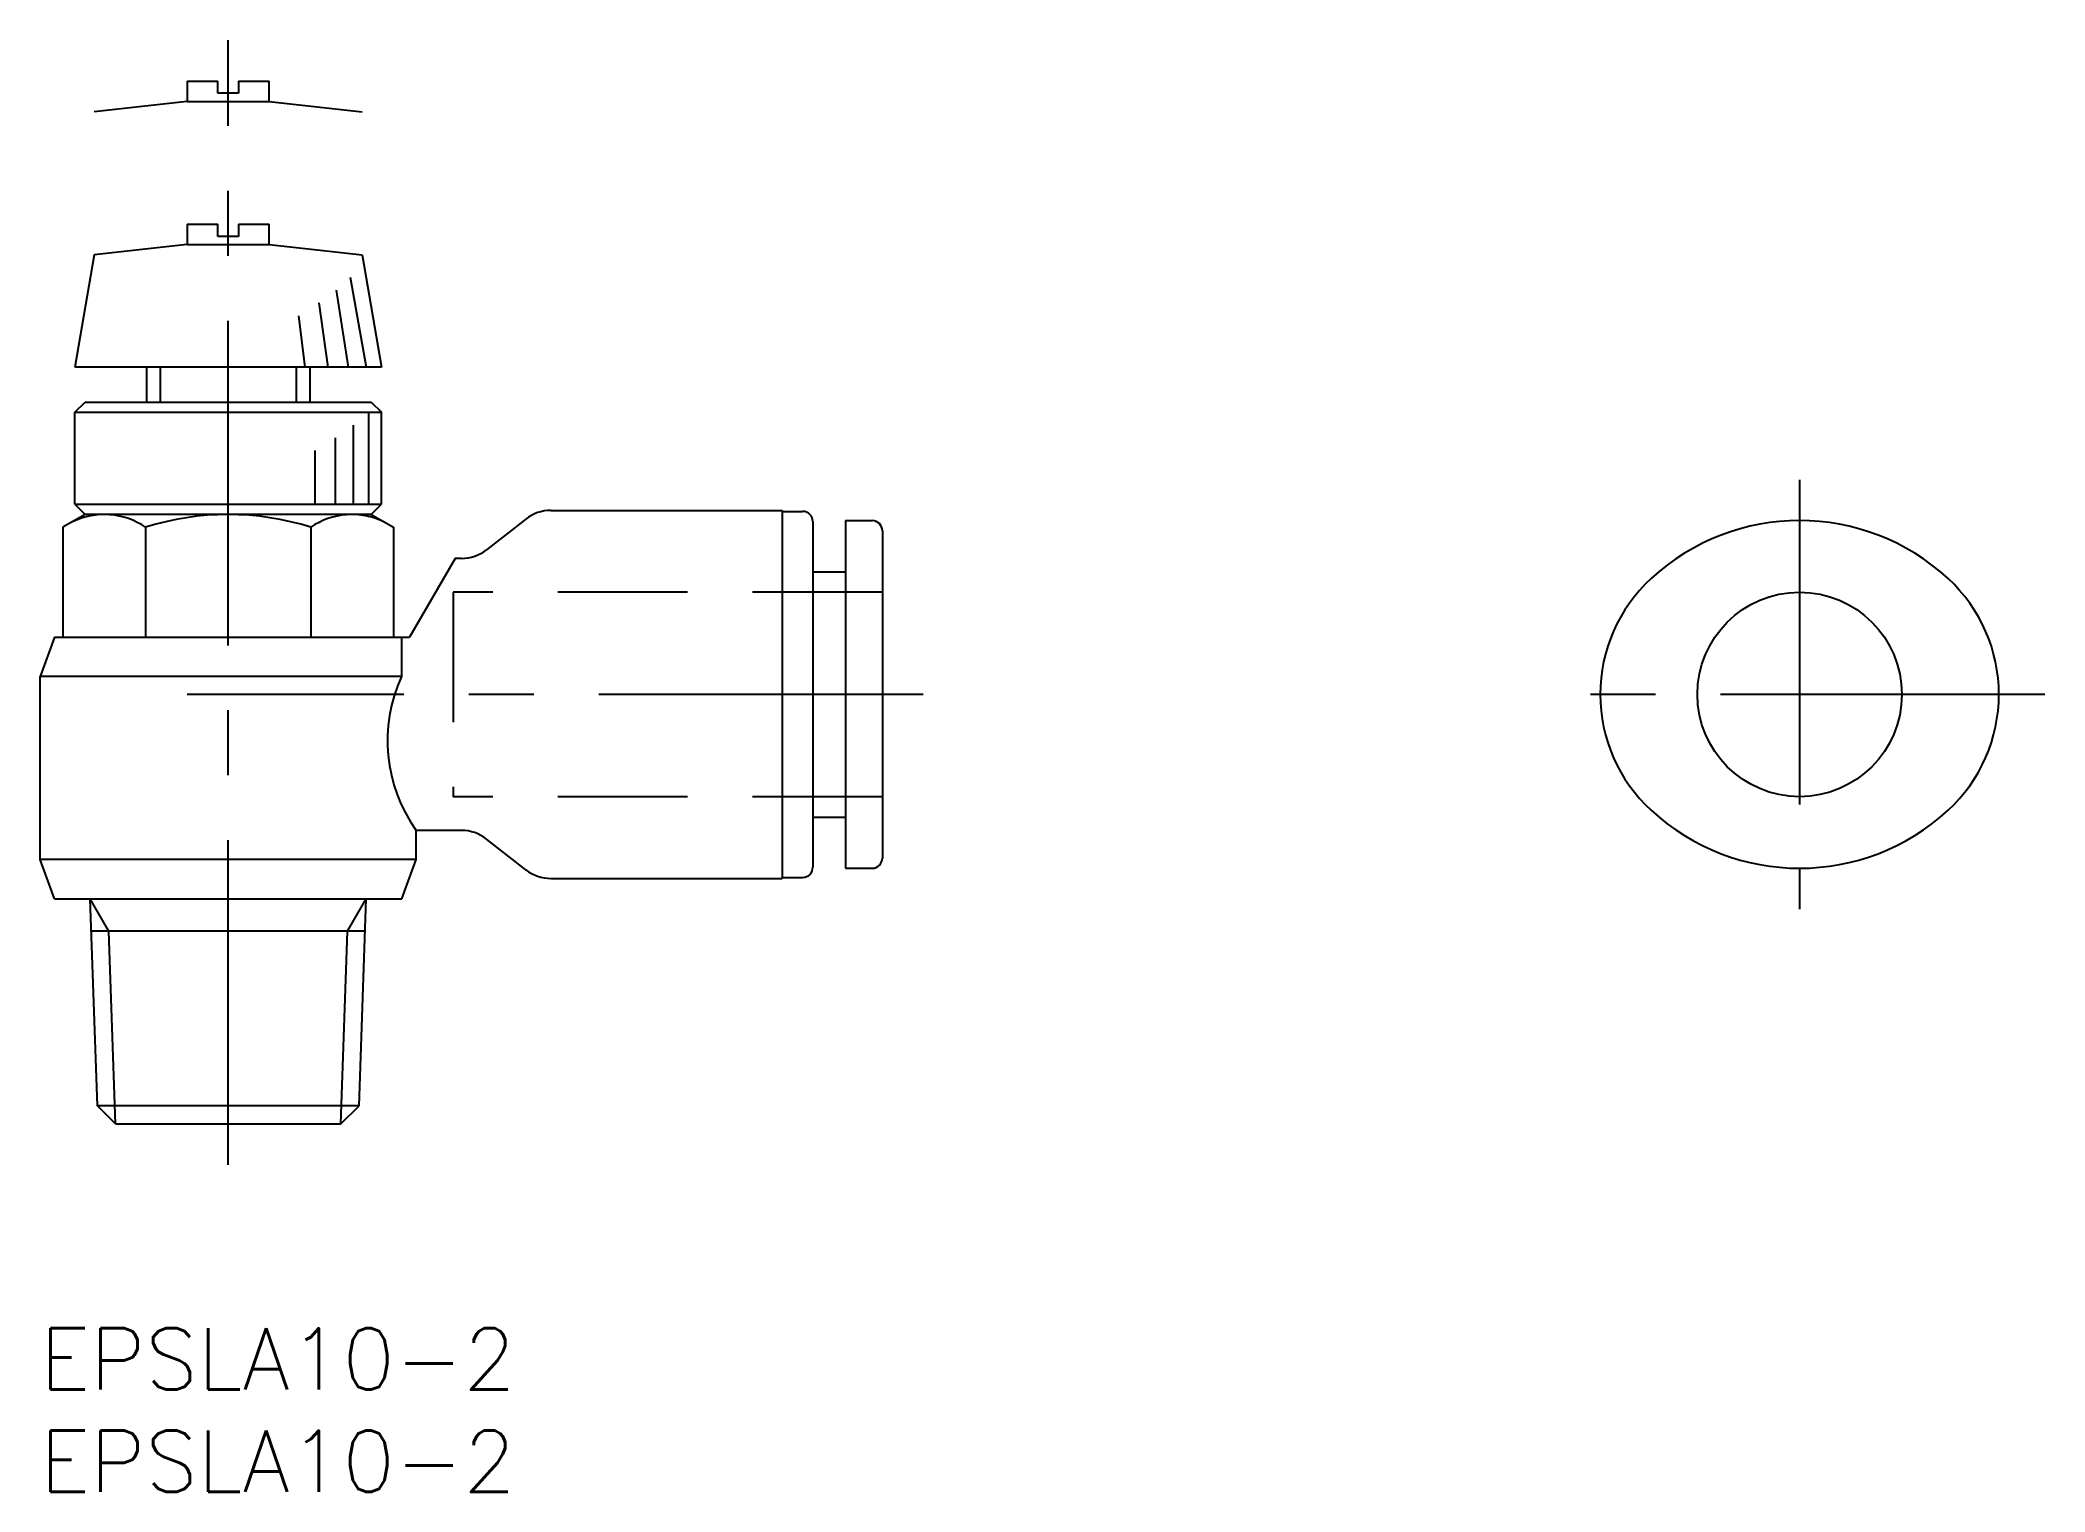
# Model space of a CAD drawing. Extents: x 0 to 98.1, y -8 to 63.
import ezdxf

# ---------------------------------------------------------------- set-up
doc = ezdxf.new("R2010")
doc.units = 0
doc.header["$LTSCALE"] = 0.5
for name, pattern in [('CENTER', [50.8, 31.75, -6.35, 6.35, -6.35]), ('DASHED', [19.05, 12.7, -6.35]), ('PHANTOM', [63.5, 31.75, -6.35, 6.35, -6.35, 6.35, -6.35])]:
    doc.linetypes.add(name, pattern=pattern)
doc.layers.get('0').update_dxf_attribs({"linetype": 'CONTINUOUS'})
doc.layers.add('CENTER', color=1, linetype='CENTER')
doc.styles.get("Standard").update_dxf_attribs({"font": 'txt.shx', "height": 3, "bigfont": 'bigfont.shx'})

# ---------------------------------------------------------------- blocks, each defined once
blk = doc.blocks.new('*U42')
at = {"color": 7, "linetype": 'CONTINUOUS'}
blk.add_text('EPSLA10-2', height=3, dxfattribs=at).set_placement((0, -3))
blk = doc.blocks.new('*U43')
at = {"color": 7, "linetype": 'CONTINUOUS'}
blk.add_text('EPSLA10-2', height=3, dxfattribs=at).set_placement((0, -8))

msp = doc.modelspace()

# ---------------------------------------------------------------- linework, layer by layer
at = {"color": 3, "linetype": 'PHANTOM'}
for p, q in [((7.2, 61), (8.7, 61)), ((7.2, 61), (7.2, 60)), ((8.7, 60.4), (8.7, 61)), ((9.7, 61), (11.2, 61)), ((9.7, 61), (9.7, 60.4)), ((11.2, 60), (11.2, 61)), ((7.2, 60), (2.65, 59.5)), ((7.2, 60), (11.2, 60)), ((9.7, 60.4), (8.7, 60.4)), ((11.2, 60), (15.75, 59.5)), ((15.173, 51.404), (15.95, 47)), ((13.633, 50.147), (14.075, 47)), ((14.477, 50.777), (15.075, 47)), ((12.641, 49.515), (12.95, 47)), ((15.325, 40.3), (15.325, 44.175)), ((16.075, 40.3), (16.075, 44.8)), ((14.45, 40.3), (14.45, 43.55)), ((13.45, 40.3), (13.45, 42.925))]:
    msp.add_line(p, q, dxfattribs=at)
at = {"color": 7, "linetype": 'CONTINUOUS'}
for p, q in [((7.2, 54), (8.7, 54)), ((7.2, 54), (7.2, 53)), ((8.7, 53.4), (8.7, 54)), ((9.7, 54), (11.2, 54)), ((9.7, 54), (9.7, 53.4)), ((11.2, 53), (11.2, 54)), ((7.2, 53), (2.65, 52.5)), ((7.2, 53), (11.2, 53)), ((9.7, 53.4), (8.7, 53.4)), ((11.2, 53), (15.75, 52.5)), ((2.65, 52.5), (1.7, 47)), ((15.75, 52.5), (16.7, 47)), ((16.7, 47), (1.7, 47)), ((5.2, 47), (5.2, 45.3)), ((13.2, 47), (13.2, 45.3)), ((1.7, 44.8), (2.2, 45.3)), ((2.2, 45.3), (16.2, 45.3)), ((16.2, 45.3), (16.7, 44.8)), ((1.7, 40.3), (1.7, 44.8)), ((1.7, 44.8), (16.7, 44.8)), ((16.7, 40.3), (16.7, 44.8)), ((1.7, 40.3), (16.7, 40.3)), ((1.7, 40.3), (2.2, 39.8)), ((16.2, 39.8), (16.7, 40.3)), ((2.2, 39.8), (1.117, 39.175)), ((16.2, 39.8), (2.2, 39.8)), ((16.2, 39.8), (17.283, 39.175)), ((23.757, 39.574), (21.843, 38.076)), ((24.99, 40), (36.3, 40)), ((36.3, 40), (36.3, 22)), ((36.3, 39.95), (37.3, 39.95)), ((37.8, 39.45), (37.8, 22.55)), ((39.4, 39.5), (40.7, 39.5)), ((39.4, 39.5), (39.4, 22.5)), ((1.117, 39.175), (1.117, 33.8)), ((5.159, 39.175), (5.159, 33.8)), ((13.241, 39.175), (13.241, 33.8)), ((17.283, 39.175), (17.283, 33.8)), ((41.2, 39), (41.2, 23)), ((20.3, 37.65), (18.077, 33.8)), ((20.61, 37.65), (20.3, 37.65)), ((37.8, 37), (39.4, 37)), ((0.7, 33.8), (0, 31.877)), ((0.7, 33.8), (18.077, 33.8)), ((17.68, 33.8), (17.68, 31.877)), ((17.68, 31.877), (0, 31.877)), ((0, 22.923), (0, 31.877)), ((37.8, 25), (39.4, 25)), ((18.4, 22.923), (18.4, 24.35)), ((20.61, 24.35), (18.4, 24.35)), ((23.757, 22.426), (21.843, 23.924)), ((18.4, 22.923), (0, 22.923)), ((0.7, 21), (0, 22.923)), ((17.7, 21), (18.4, 22.923)), ((24.99, 22), (36.3, 22)), ((36.3, 22.05), (37.3, 22.05)), ((39.4, 22.5), (40.7, 22.5)), ((0.7, 21), (17.7, 21)), ((2.8, 10.887), (2.447, 21)), ((15.6, 10.887), (15.953, 21)), ((15.898, 19.422), (2.502, 19.422)), ((15.6, 10.887), (2.8, 10.887)), ((3.687, 10), (2.8, 10.887)), ((14.713, 10), (15.6, 10.887)), ((3.687, 10), (14.713, 10))]:
    msp.add_line(p, q, dxfattribs=at)
at = {"color": 3, "linetype": 'CONTINUOUS'}
for p, q in [((5.877, 47), (5.877, 45.3)), ((12.524, 47), (12.524, 45.3)), ((3.358, 19.422), (2.447, 21)), ((15.042, 19.422), (15.953, 21)), ((3.687, 10), (3.358, 19.422)), ((14.713, 10), (15.042, 19.422))]:
    msp.add_line(p, q, dxfattribs=at)
at = {"color": 3, "linetype": 'DASHED'}
for p, q in [((41.2, 36), (20.2, 36)), ((20.2, 36), (20.2, 26)), ((41.2, 26), (20.2, 26))]:
    msp.add_line(p, q, dxfattribs=at)
at = {"color": 7, "linetype": 'CONTINUOUS'}
msp.add_circle((86.067, 31), 5, dxfattribs=at)
for centre, radius, start, end in [((3.138, 36.222), 3.578, 55.61575, 115.61575), ((9.2, 26.425), 13.375, 72.41205, 107.58795), ((15.262, 36.222), 3.578, 64.38425, 124.38425), ((24.99, 38), 2, 90, 128.07278), ((37.3, 39.45), 0.5, 0, 90), ((40.7, 39), 0.5, 0, 90), ((86.067, 28.773), 10.727, 47.36418, 132.63582), ((20.61, 39.65), 2, 270, 308.07278), ((84.017, 31), 7.7, 132.63582, 227.36418), ((88.117, 31), 7.7, 312.63582, 47.36418), ((24.514, 28.733), 7.523, 155.29563, 215.63199), ((86.067, 33.227), 10.727, 227.36418, 312.63582), ((20.61, 22.35), 2, 51.92722, 90), ((40.7, 23), 0.5, 270, 0), ((24.99, 24), 2, 231.92722, 270), ((37.3, 22.55), 0.5, 270, 0)]:
    msp.add_arc(centre, radius, start, end, dxfattribs=at)
at = {"layer": 'CENTER', "color": 1, "linetype": 'CENTER'}
for p, q in [((9.2, 8), (9.2, 63)), ((86.067, 41.5), (86.067, 20.5)), ((43.2, 31), (7.2, 31)), ((98.067, 31), (74.067, 31))]:
    msp.add_line(p, q, dxfattribs=at)

# ---------------------------------------------------------------- block references
at = {"color": 7, "linetype": 'CONTINUOUS'}
for name in ['*U42', '*U43']:
    msp.add_blockref(name, (0, 0), dxfattribs=at)

doc.saveas('drawing.dxf')
